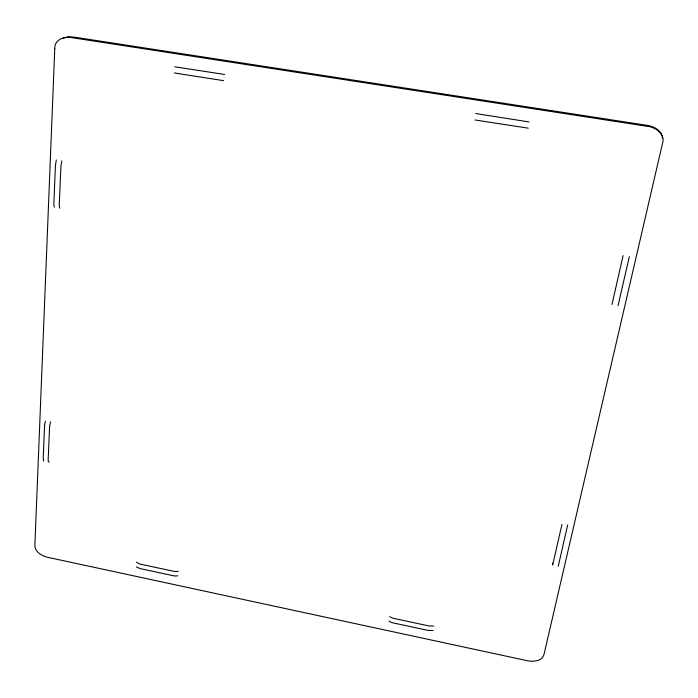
<?xml version="1.0" encoding="UTF-8"?>
<svg xmlns="http://www.w3.org/2000/svg" width="698" height="698" viewBox="0 0 698 698"><rect width="100%" height="100%" fill="white"/><g stroke="black" fill="none" stroke-linecap="round" stroke-linejoin="round"><path stroke-width="1.05" d="M552.546 564.237L552.554 563.103M567.657 525.009L558.234 566.279M629.334 256.655L618.018 305.698M623.096 255.608L611.98 304.468M561.934 524.442L552.659 565.144M45.353 421.287L44.62 424.716L43.232 457.775L43.704 461.108M61.825 160.898L60.935 166.098L59.234 205.299L59.731 208.196M56.337 159.973L55.447 165.173L53.816 204.357L54.331 207.254M50.605 421.793L49.654 425.719L48.171 459.677L48.345 461.518L49.113 462.146M63.256 38.189L68.465 36.837L74.765 37.203L645.729 125.125C652.944 125.91 661.94 130.055 662.515 138.248M432.969 630.53L428.319 630.46L391.796 622.616L388.926 621.124M433.816 626.054L429.157 625.984L392.573 618.14L389.693 616.657M177.833 575.833L174.465 575.972L139.993 568.582L136.302 566.889M178.243 571.409L174.875 571.531L139.408 563.949L136.476 562.108M528.238 128.17L475.033 119.977M224.66 74.477L174.832 66.807M528.962 121.914L475.774 113.556M223.578 80.663L174.36 72.95M54.767 48.72L34.9 544.737C34.438 552.223 42.613 556.411 48.947 557.58L525.673 660.369C531.92 661.94 542.049 661.983 544.039 654.279L662.411 143.84C665.979 133.859 654.864 126.626 646.156 126.163L72.496 37.762C65.001 35.711 54.139 39.559 54.767 48.72"/></g></svg>
